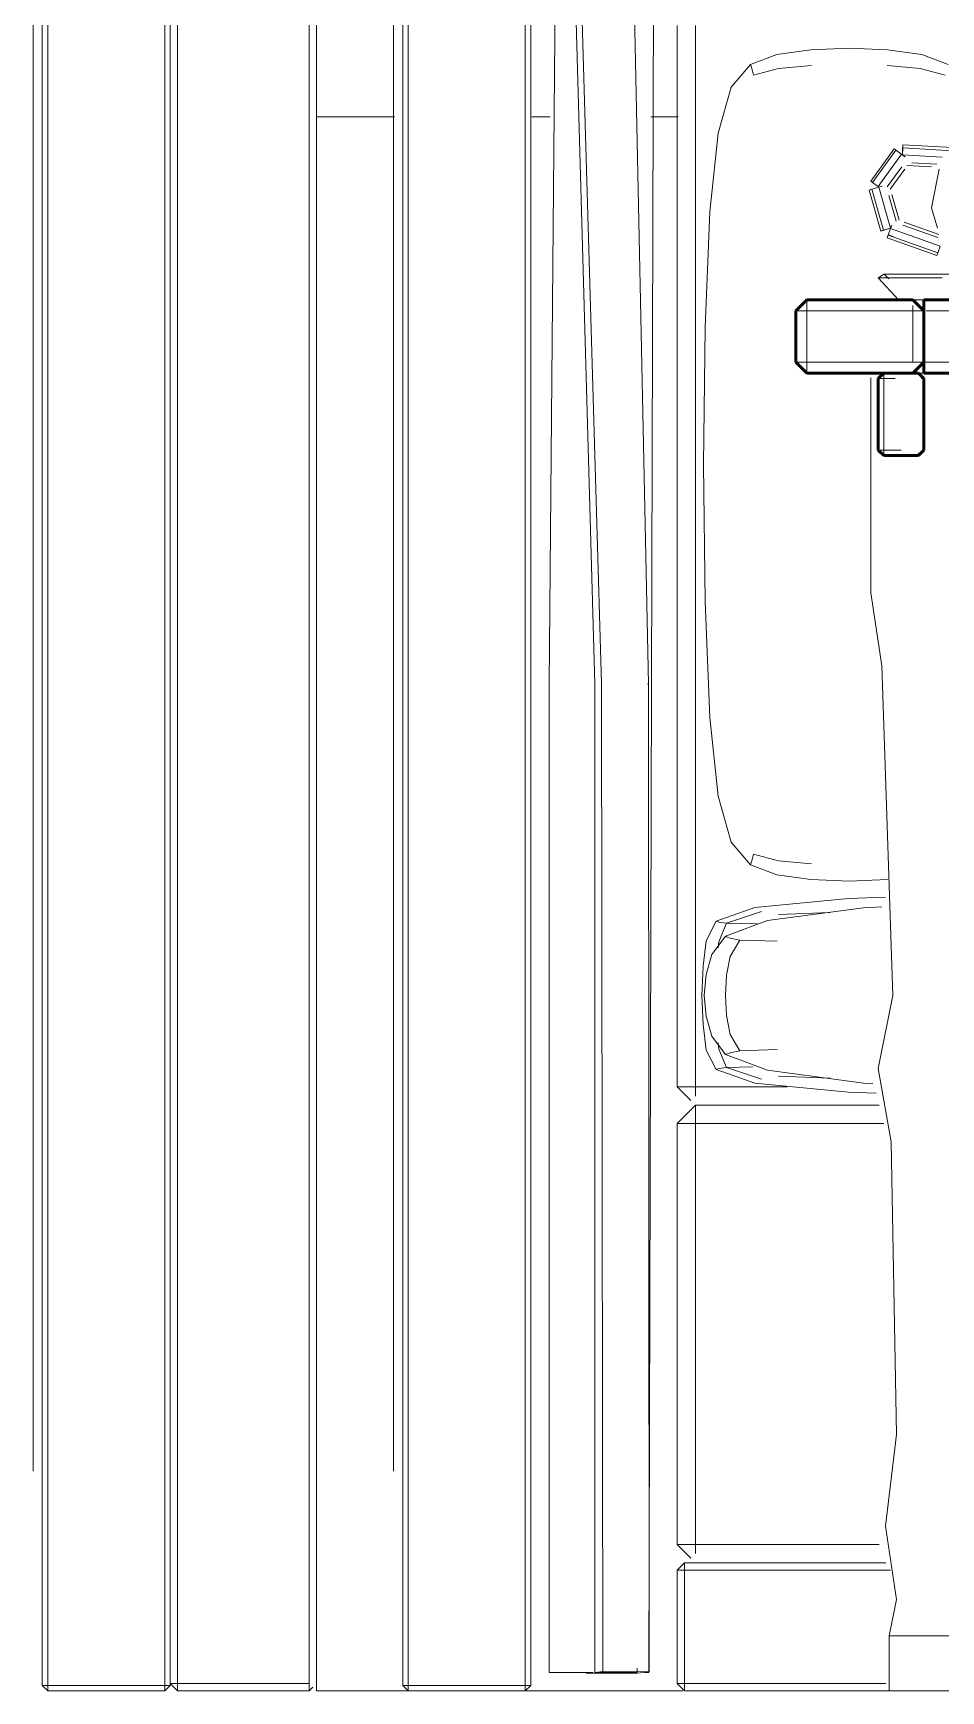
# Model space of a CAD drawing. Header units: metres. Extents: x 10 to 831, y 10 to 584.
# Drawn here: x 301.39 to 326.21, y 125 to 170.29 of the extents above; entities that cross this region are included whole.
import ezdxf

# ---------------------------------------------------------------- set-up
doc = ezdxf.new("R2010")
doc.units = ezdxf.units.M
doc.layers.add('CUT', color=7, linetype='Continuous', lineweight=50)
doc.layers.add('VIS', color=8, linetype='Continuous', lineweight=13)

msp = doc.modelspace()

# ---------------------------------------------------------------- linework, layer by layer
at = {"layer": 'CUT'}
for p, q in [((322.55, 163), (322.25, 162.7)), ((322.25, 162.7), (322.25, 161.3)), ((325.45, 163), (322.55, 163)), ((325.75, 162.7), (325.45, 163)), ((325.75, 161), (325.75, 163)), ((325.75, 163), (364.25, 163)), ((325.75, 161.3), (325.75, 162.7)), ((322.25, 161.3), (322.55, 161)), ((325.45, 161), (325.75, 161.3)), ((322.55, 161), (325.45, 161)), ((324.65, 161), (324.5, 160.85)), ((324.5, 160.85), (324.5, 158.9)), ((325.6, 161), (324.65, 161)), ((325.75, 160.85), (325.6, 161)), ((364.25, 161), (325.75, 161)), ((325.75, 158.9), (325.75, 160.85)), ((324.5, 158.9), (324.65, 158.75)), ((324.65, 158.75), (325.6, 158.75)), ((325.6, 158.75), (325.75, 158.9))]:
    msp.add_line(p, q, dxfattribs=at)
at = {"layer": 'VIS'}
for p, q in [((301.643, 234.85), (301.643, 125.15)), ((301.793, 125.15), (301.793, 234.85)), ((304.993, 234.85), (304.993, 125.15)), ((305.143, 125.15), (305.143, 234.85)), ((305.143, 234.8), (305.143, 125.2)), ((305.343, 125.2), (305.343, 234.8)), ((308.943, 234.8), (308.943, 125.2)), ((315, 234.85), (315, 125.15)), ((315, 125.15), (315, 234.85)), ((311.5, 214.814), (311.5, 125.15)), ((311.65, 125.15), (311.65, 214.939)), ((314.85, 214.814), (314.85, 125.15)), ((301.393, 192.5), (301.393, 131)), ((311.25, 192.5), (311.25, 131)), ((315.5, 152.5), (315.718, 177.5)), ((316.75, 152.5), (316.044, 177.5)), ((316.934, 152.525), (316.208, 177.483)), ((318.22, 152.513), (317.7, 177.489)), ((318.298, 152.502), (318.379, 177.5)), ((309.143, 175), (309.143, 168)), ((319, 170.5), (319, 141.5)), ((319.5, 141.5), (319.5, 170.5)), ((321.726, 169.702), (322.659, 169.834)), ((323.708, 169.879), (322.659, 169.834)), ((324.758, 169.834), (323.708, 169.879)), ((325.69, 169.702), (324.758, 169.834)), ((320.482, 168.81), (321.004, 169.435)), ((321.726, 169.702), (321.004, 169.435)), ((321.004, 169.435), (321.014, 169.407)), ((321.045, 169.326), (321.014, 169.407)), ((321.77, 169.326), (322.676, 169.407)), ((325.647, 169.326), (324.74, 169.407)), ((325.69, 169.702), (326.413, 169.435)), ((321.045, 169.326), (321.091, 169.143)), ((321.77, 169.326), (321.091, 169.143)), ((325.647, 169.326), (326.326, 169.143)), ((320.127, 167.557), (320.482, 168.81)), ((309.143, 168), (309.143, 125)), ((309.143, 168), (311.271, 168)), ((309.143, 168), (309.143, 168)), ((311.146, 168), (309.143, 168)), ((315.402, 168), (315.027, 168)), ((315.152, 168), (315.528, 168)), ((318.908, 168), (318.282, 168)), ((318.407, 168), (319.033, 168)), ((319.899, 165.41), (320.127, 167.557)), ((324.935, 167.124), (324.295, 166.244)), ((324.935, 167.124), (324.984, 167.088)), ((324.935, 167.124), (325.236, 166.905)), ((325.16, 166.96), (325.177, 167.239)), ((325.16, 166.96), (325.172, 167.157)), ((325.177, 167.239), (325.168, 167.1)), ((325.172, 167.157), (325.177, 167.239)), ((326.532, 167.078), (325.172, 167.157)), ((325.177, 167.239), (325.174, 167.198)), ((326.537, 167.16), (325.177, 167.239)), ((324.344, 166.208), (324.984, 167.088)), ((325.136, 166.978), (324.496, 166.097)), ((324.984, 167.088), (325.136, 166.978)), ((324.984, 167.088), (325.072, 167.024)), ((325.136, 166.978), (325.219, 166.917)), ((326.248, 166.896), (325.16, 166.96)), ((325.96, 166.632), (325.28, 166.673)), ((325.42, 166.746), (326.1, 166.706)), ((324.344, 166.208), (324.295, 166.244)), ((324.295, 166.244), (324.336, 166.214)), ((325.143, 166.637), (324.742, 166.087)), ((325.225, 166.576), (324.825, 166.026)), ((325.96, 165.52), (326.17, 166.57)), ((324.251, 166.003), (324.326, 166.024)), ((324.251, 166.003), (324.571, 164.883)), ((324.326, 166.024), (324.515, 166.078)), ((324.646, 164.905), (324.326, 166.024)), ((324.496, 166.097), (324.344, 166.208)), ((324.515, 166.078), (324.611, 166.106)), ((324.515, 166.078), (324.835, 164.959)), ((324.787, 165.853), (324.987, 165.154)), ((324.869, 165.877), (325.069, 165.177)), ((319.899, 165.41), (319.766, 162.245)), ((326.12, 164.96), (325.96, 165.52)), ((324.571, 164.883), (324.835, 164.959)), ((324.646, 164.905), (324.571, 164.883)), ((324.571, 164.883), (324.612, 164.895)), ((324.835, 164.959), (324.646, 164.905)), ((324.772, 164.768), (324.837, 164.953)), ((324.837, 164.953), (324.871, 165.047)), ((324.837, 164.953), (326.197, 164.472)), ((325.176, 165.045), (326.128, 164.709)), ((325.205, 165.128), (326.157, 164.792)), ((324.776, 164.779), (324.747, 164.696)), ((324.747, 164.696), (324.772, 164.768)), ((324.747, 164.696), (326.107, 164.216)), ((324.772, 164.768), (326.132, 164.288)), ((324.776, 164.779), (324.912, 164.731)), ((326.197, 164.472), (326.132, 164.288)), ((326.107, 164.216), (326.155, 164.352)), ((326.132, 164.288), (326.107, 164.216)), ((326.107, 164.216), (326.122, 164.257)), ((326.132, 164.288), (326.15, 164.338)), ((324.5, 163.6), (324.665, 163.7)), ((325.05, 163), (324.5, 163.6)), ((324.5, 163.6), (324.514, 163.6)), ((324.584, 163.6), (324.5, 163.6)), ((324.832, 163.6), (324.584, 163.6)), ((324.665, 163.7), (324.679, 163.7)), ((324.746, 163.7), (324.665, 163.7)), ((324.665, 163.7), (324.789, 163.575)), ((324.987, 163.7), (324.746, 163.7)), ((325.237, 163.6), (324.832, 163.6)), ((325.38, 163.7), (324.987, 163.7)), ((325.787, 163.6), (325.237, 163.6)), ((325.913, 163.7), (325.38, 163.7)), ((326.252, 163.6), (325.787, 163.6)), ((326.484, 163.7), (325.913, 163.7)), ((322.25, 162.7), (322.55, 163)), ((322.25, 162.7), (322.55, 163)), ((322.55, 162.7), (322.25, 162.7)), ((322.25, 161.3), (322.25, 162.7)), ((322.25, 162.7), (322.25, 162.7)), ((322.25, 161.3), (322.25, 162.7)), ((322.55, 163), (322.55, 162.7)), ((322.55, 163), (322.55, 163)), ((322.55, 163), (325.055, 163)), ((325.45, 163), (322.55, 163)), ((322.55, 162.7), (322.55, 162.85)), ((322.55, 161.3), (322.55, 162.7)), ((322.55, 162.7), (325.435, 162.7)), ((325.45, 162.7), (322.55, 162.7)), ((322.55, 162.7), (322.55, 161.3)), ((325.05, 163), (325.125, 163)), ((325.125, 163), (325.349, 163)), ((325.349, 163), (325.713, 163)), ((325.45, 163), (325.45, 163)), ((325.75, 162.7), (325.45, 163)), ((325.45, 162.7), (325.45, 162.85)), ((325.75, 162.7), (325.45, 162.7)), ((325.45, 161.3), (325.45, 162.7)), ((325.713, 163), (326.208, 163)), ((325.75, 163), (325.75, 163)), ((325.75, 161), (325.75, 163)), ((364.25, 163), (325.75, 163)), ((325.75, 162.714), (325.75, 162.857)), ((325.75, 162.7), (325.75, 161.3)), ((325.75, 162.7), (325.75, 162.7)), ((325.75, 161.3), (325.75, 162.7)), ((325.811, 162.7), (364.315, 162.7)), ((326.208, 163), (326.818, 163)), ((319.722, 158.5), (319.766, 162.245)), ((322.55, 161), (322.25, 161.3)), ((322.25, 161.3), (322.55, 161.3)), ((322.25, 161.3), (322.25, 161.3)), ((322.25, 161.3), (322.55, 161)), ((322.55, 161.3), (322.4, 161.3)), ((325.309, 161.3), (322.55, 161.3)), ((322.55, 161.3), (322.55, 161)), ((322.55, 161.3), (325.45, 161.3)), ((325.45, 161.3), (325.75, 161.3)), ((325.75, 161.3), (325.45, 161)), ((325.75, 161.3), (325.6, 161.15)), ((364.189, 161.3), (325.686, 161.3)), ((325.75, 161.286), (325.75, 161.428)), ((325.75, 161.3), (325.75, 161.3)), ((324.132, 161), (322.55, 161)), ((322.55, 161), (322.55, 161)), ((325.45, 161), (322.55, 161)), ((324.3, 155), (324.3, 160.875)), ((324.429, 161), (324.332, 161)), ((324.614, 161), (324.429, 161)), ((324.5, 160.85), (324.65, 161)), ((324.5, 160.85), (324.65, 161)), ((324.65, 160.85), (324.5, 160.85)), ((324.5, 158.9), (324.5, 160.85)), ((324.5, 160.85), (324.5, 160.85)), ((324.5, 158.9), (324.5, 160.85)), ((324.65, 161), (324.65, 160.85)), ((324.65, 161), (324.65, 161)), ((324.65, 161), (325.6, 161)), ((325.6, 161), (324.65, 161)), ((324.967, 160.85), (324.65, 160.85)), ((324.65, 160.85), (324.65, 158.9)), ((325.45, 161), (325.45, 161)), ((326, 161), (325.512, 161)), ((325.6, 161), (325.75, 160.85)), ((325.6, 161), (325.6, 161)), ((325.75, 160.85), (325.6, 161)), ((325.75, 160.85), (325.675, 160.85)), ((325.75, 161), (325.75, 161)), ((364.25, 161), (325.75, 161)), ((325.75, 160.85), (325.75, 158.9)), ((325.75, 160.85), (325.75, 160.85)), ((325.75, 158.9), (325.75, 160.85)), ((326.651, 161), (326, 161)), ((324.65, 158.75), (324.5, 158.9)), ((324.5, 158.9), (324.65, 158.9)), ((324.5, 158.9), (324.5, 158.9)), ((324.5, 158.9), (324.65, 158.75)), ((324.65, 158.9), (324.65, 158.75)), ((324.65, 158.9), (325.125, 158.9)), ((325.6, 158.75), (324.65, 158.75)), ((324.65, 158.75), (324.65, 158.75)), ((325.6, 158.75), (324.65, 158.75)), ((325.75, 158.9), (325.6, 158.75)), ((325.75, 158.9), (325.6, 158.75)), ((325.6, 158.75), (325.6, 158.825)), ((325.6, 158.75), (325.6, 158.75)), ((325.75, 158.9), (325.75, 158.9)), ((319.766, 154.755), (319.722, 158.5)), ((324.6, 153), (324.3, 155)), ((319.899, 151.59), (319.766, 154.755)), ((324.9, 144), (324.6, 153)), ((315.5, 125.5), (315.5, 152.5)), ((316.75, 125.5), (316.75, 152.5)), ((316.967, 125.532), (316.934, 152.525)), ((318.22, 152.513), (318.193, 152.511)), ((318.233, 125.515), (318.22, 152.513)), ((318.232, 125.5), (318.298, 152.502)), ((319.899, 151.59), (320.127, 149.444)), ((320.127, 149.444), (320.482, 148.19)), ((320.482, 148.19), (321.004, 147.565)), ((321.045, 147.674), (321.014, 147.593)), ((321.045, 147.674), (321.091, 147.857)), ((321.77, 147.674), (321.091, 147.857)), ((321.77, 147.674), (322.676, 147.593)), ((321.014, 147.593), (321.004, 147.565)), ((321.004, 147.565), (321.009, 147.578)), ((321.726, 147.298), (321.004, 147.565)), ((321.726, 147.298), (322.659, 147.166)), ((323.708, 147.121), (322.659, 147.166)), ((324.758, 147.166), (323.708, 147.121)), ((320.068, 146.028), (321.122, 146.401)), ((321.31, 146.292), (320.35, 145.969)), ((321.122, 146.401), (323.687, 146.648)), ((321.477, 146.046), (324.101, 146.395)), ((324.698, 146.68), (323.687, 146.648)), ((324.602, 146.422), (324.101, 146.395)), ((319.799, 145.495), (320.068, 146.028)), ((320.068, 146.028), (320.086, 146.02)), ((320.14, 146), (320.086, 146.02)), ((320.14, 146), (320.35, 145.969)), ((320.14, 145.466), (320.35, 145.969)), ((320.32, 145.614), (321.477, 146.046)), ((320.35, 145.969), (321.19, 145.951)), ((321.776, 146.209), (323.186, 146.266)), ((319.799, 145.495), (319.711, 144.795)), ((319.948, 145.117), (320.32, 145.614)), ((320.14, 145.466), (320.127, 145.296)), ((320.32, 145.614), (320.352, 145.602)), ((320.448, 145.567), (320.352, 145.602)), ((320.448, 145.567), (320.72, 145.513)), ((320.448, 145.066), (320.72, 145.513)), ((320.72, 145.513), (321.739, 145.481)), ((319.948, 145.117), (319.794, 144.571)), ((320.448, 145.066), (320.352, 144.55)), ((319.681, 144), (319.711, 144.795)), ((319.742, 144), (319.794, 144.571)), ((320.32, 144), (320.352, 144.55)), ((319.711, 143.205), (319.681, 144)), ((319.794, 143.429), (319.742, 144)), ((320.352, 143.45), (320.32, 144)), ((324.5, 142), (324.9, 144)), ((319.799, 142.505), (319.711, 143.205)), ((319.948, 142.883), (319.794, 143.429)), ((320.448, 142.934), (320.352, 143.45)), ((319.948, 142.883), (320.32, 142.386)), ((320.14, 142.534), (320.127, 142.704)), ((320.448, 142.934), (320.72, 142.487)), ((319.799, 142.505), (320.068, 141.972)), ((320.14, 142.534), (320.35, 142.031)), ((320.352, 142.398), (320.32, 142.386)), ((320.32, 142.386), (320.322, 142.387)), ((320.32, 142.386), (321.477, 141.954)), ((320.448, 142.433), (320.352, 142.398)), ((320.448, 142.433), (320.72, 142.487)), ((321.739, 142.519), (320.72, 142.487)), ((320.086, 141.98), (320.068, 141.972)), ((320.068, 141.972), (320.072, 141.975)), ((320.068, 141.972), (321.122, 141.599)), ((320.14, 142), (320.086, 141.98)), ((320.14, 142), (320.35, 142.031)), ((321.07, 142.047), (320.35, 142.031)), ((320.35, 142.031), (321.31, 141.708)), ((321.477, 141.954), (324.101, 141.605)), ((321.776, 141.792), (323.186, 141.734)), ((324.85, 140), (324.5, 142)), ((319.5, 141.5), (319, 141.5)), ((319, 141.5), (319.375, 141.125)), ((319, 141.5), (319, 141.5)), ((319.5, 141.25), (319.5, 141.5)), ((322.013, 141.5), (319.5, 141.5)), ((321.122, 141.599), (323.687, 141.352)), ((324.445, 141.328), (323.687, 141.352)), ((324.351, 141.591), (324.101, 141.605)), ((319.5, 141), (319, 140.5)), ((319.5, 140.5), (319.5, 141)), ((319.5, 141), (319.5, 141)), ((324.525, 141), (319.5, 141)), ((319, 140.5), (319.5, 140.5)), ((319, 140.5), (319, 129)), ((319.5, 129), (319.5, 140.5)), ((319.5, 140.5), (324.651, 140.5)), ((325, 132), (324.85, 140)), ((324.7, 129.5), (325, 132)), ((301.393, 131), (301.393, 131)), ((311.25, 131), (311.25, 131)), ((325, 127.5), (324.7, 129.5)), ((319.5, 129), (319, 129)), ((319, 129), (319.375, 128.625)), ((319, 129), (319, 129)), ((319.5, 128.75), (319.5, 129)), ((324.525, 129), (319.5, 129)), ((319.2, 128.5), (319, 128.3)), ((319, 128.3), (319.2, 128.3)), ((319, 128.3), (319, 125.2)), ((319.2, 128.3), (319.2, 128.5)), ((319.2, 128.5), (319.2, 128.5)), ((324.711, 128.5), (319.2, 128.5)), ((319.2, 128.3), (324.836, 128.3)), ((319.2, 125.2), (319.2, 128.3)), ((324.8, 126.5), (325, 127.5)), ((324.8, 125), (324.8, 126.5)), ((324.8, 126.5), (324.846, 126.5)), ((324.891, 126.5), (324.8, 126.5)), ((324.8, 126.5), (324.891, 126.5)), ((325.152, 126.5), (324.891, 126.5)), ((324.891, 126.5), (325.152, 126.5)), ((325.541, 126.5), (325.152, 126.5)), ((325.152, 126.5), (325.541, 126.5)), ((326, 126.5), (325.541, 126.5)), ((325.541, 126.5), (326, 126.5)), ((326.459, 126.5), (326, 126.5)), ((326, 126.5), (326.459, 126.5)), ((315.5, 125.5), (316.272, 125.5)), ((316.272, 125.5), (316.697, 125.5)), ((316.502, 125.48), (317.906, 125.481)), ((316.967, 125.532), (316.75, 125.5)), ((317.905, 125.5), (316.75, 125.5)), ((318.233, 125.515), (316.967, 125.532)), ((317.905, 125.5), (317.905, 125.624)), ((317.906, 125.481), (317.906, 125.606)), ((317.906, 125.481), (318.233, 125.515)), ((318.232, 125.5), (318.116, 125.502)), ((301.793, 125.15), (301.643, 125.15)), ((301.643, 125.15), (301.793, 125)), ((301.643, 125.15), (301.643, 125.15)), ((301.793, 125), (301.793, 125.15)), ((304.993, 125.15), (301.793, 125.15)), ((301.793, 125), (304.993, 125)), ((304.993, 125), (305.143, 125.15)), ((305.143, 125.15), (304.993, 125.15)), ((304.993, 125.15), (304.993, 125)), ((304.993, 125), (304.993, 125)), ((305.143, 125.15), (305.068, 125.075)), ((305.143, 125.15), (305.068, 125.075)), ((305.143, 125.15), (305.068, 125.15)), ((305.143, 125.15), (305.143, 125.275)), ((305.343, 125.2), (305.143, 125.2)), ((305.143, 125.2), (305.343, 125)), ((305.143, 125.2), (305.143, 125.2)), ((305.143, 125.15), (305.143, 125.15)), ((305.143, 125.15), (305.143, 125.15)), ((305.343, 125), (305.343, 125.2)), ((308.943, 125.2), (305.343, 125.2)), ((305.343, 125), (308.943, 125)), ((308.943, 125.2), (308.943, 125)), ((308.943, 125), (309.043, 125.1)), ((308.943, 125), (308.943, 125)), ((309.143, 125), (309.143, 125)), ((311.647, 125), (309.143, 125)), ((311.65, 125.15), (311.5, 125.15)), ((311.5, 125.15), (311.65, 125)), ((311.5, 125.15), (311.5, 125.15)), ((311.65, 125), (311.65, 125.15)), ((314.85, 125.15), (311.65, 125.15)), ((311.65, 125), (314.85, 125)), ((319.158, 125), (314.777, 125)), ((314.85, 125), (315, 125.15)), ((315, 125.15), (314.85, 125.15)), ((314.85, 125.15), (314.85, 125)), ((314.85, 125), (314.85, 125)), ((315, 125.15), (314.925, 125.075)), ((315, 125.15), (315, 125.15)), ((319.2, 125.2), (319, 125.2)), ((319, 125.2), (319.2, 125)), ((319, 125.2), (319, 125.2)), ((319.2, 125), (319.2, 125.2)), ((324.711, 125.2), (319.2, 125.2)), ((319.2, 125), (324.836, 125)), ((324.8, 125), (324.891, 125)), ((324.891, 125), (325.152, 125)), ((325.152, 125), (325.541, 125)), ((325.541, 125), (326, 125)), ((326, 125), (326.459, 125))]:
    msp.add_line(p, q, dxfattribs=at)

doc.saveas('drawing.dxf')
